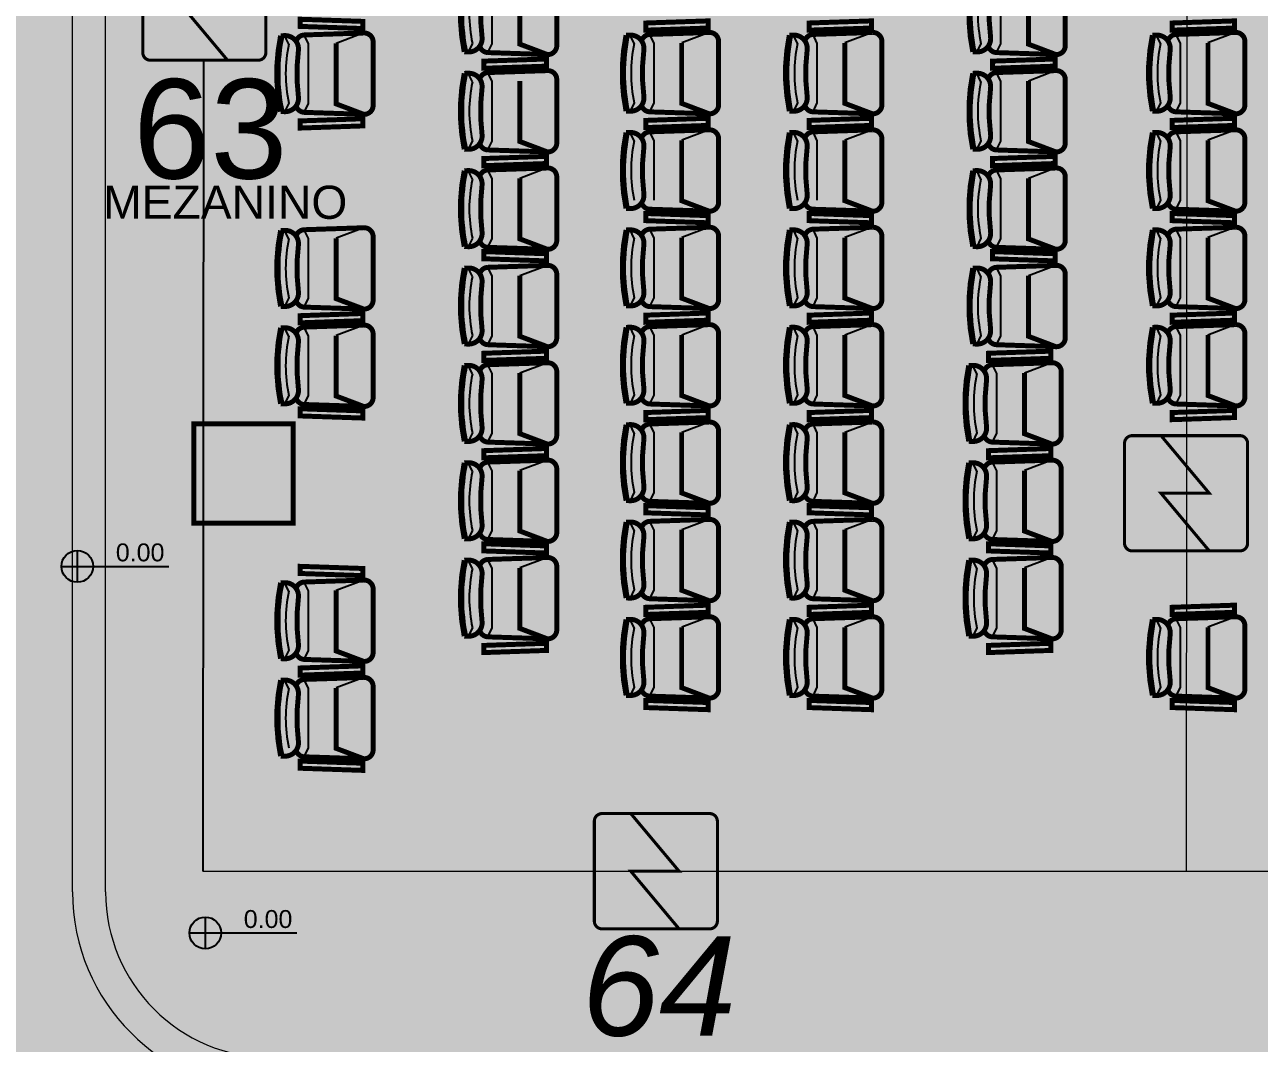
# Model space of a CAD drawing. Header units: metres. Extents: x -331 to 2982, y 362 to 2539.
# Drawn here: x 875.72 to 883.17, y 929.62 to 935.77 of the extents above; entities that cross this region are included whole.
import ezdxf

# ---------------------------------------------------------------- set-up
doc = ezdxf.new("R2010")
doc.units = ezdxf.units.M
for name, color, linetype in [('72_EGR_BASE_PRIMITIVE', 7, 'Continuous'), ('72_EGR_BASE_TEXT', 7, 'Continuous'), ('DET. FUMAÇA', 1, 'Continuous'), ('Div', 251, 'Continuous'), ('Pis', 251, 'Continuous')]:
    doc.layers.add(name, color=color, linetype=linetype)
doc.layers.add('_salas', color=251, linetype='Continuous', plot=False)
doc.styles.add('ALESP1', font='arial.ttf')
doc.styles.add('X3G_ENTITY_141699F3', font='arial.ttf', dxfattribs={"height": 0.6})
doc.styles.add('X3G_ENTITY_142109D3', font='arial.ttf', dxfattribs={"height": 0.6})
doc.styles.add('X3G_ENTITY_14210A39', font='arial.ttf', dxfattribs={"height": 0.2})

# ---------------------------------------------------------------- blocks, each defined once
blk = doc.blocks.new('Detector de fumaça')
at = {"layer": 'DET. FUMAÇA', "linetype": 'Continuous', "lineweight": 15, "const_width": 0.0187}
blk.add_lwpolyline([(774.5995, 539.8158), (775.2491, 539.8158, -0.414214), (775.2958, 539.769), (775.2958, 539.1669, -0.414214), (775.2491, 539.1202), (774.5995, 539.1202, -0.414214), (774.5527, 539.1669), (774.5527, 539.769, -0.414214)], format="xyb", close=True, dxfattribs=at)
blk.add_lwpolyline([(774.773, 539.8158), (775.0645, 539.468), (774.773, 539.468), (775.0645, 539.1202)], dxfattribs=at)

msp = doc.modelspace()

# ---------------------------------------------------------------- hatches: boundary and pattern name
at = {"layer": '_salas', "transparency": 33554559}
h = msp.add_hatch(color=256, dxfattribs=at)
h.dxf.hatch_style = 1
h.paths.add_polyline_path([(895.2162, 949.3861), (890.2562, 949.3861), (890.2562, 949.1861), (891.5962, 949.1861), (891.5962, 947.7111, -1.003891), (891.5962, 942.5612), (891.5962, 941.3861), (875.3562, 941.3861), (875.3562, 916.6361), (875.3562, 909.3916), (875.3562, 905.9261), (895.2162, 905.9261)])
h.paths.add_polyline_path([(882.3062, 925.8361), (878.1562, 925.8361), (878.1562, 929.3361), (882.3062, 929.3361)], flags=16)
at = {"layer": 'Pis'}
h = msp.add_hatch(color=256, dxfattribs=at)
h.paths.add_polyline_path([(876.0351, 932.5011), (876.0351, 932.5971, 0.414214), (875.9391, 932.5011)])
h.paths.add_polyline_path([(876.0351, 932.4051, 0.414214), (876.1311, 932.5011), (876.0351, 932.5011)])
h = msp.add_hatch(color=256, dxfattribs=at)
h.paths.add_polyline_path([(876.8077, 930.289), (876.8077, 930.385, 0.414214), (876.7117, 930.289)])
h.paths.add_polyline_path([(876.8077, 930.193, 0.414214), (876.9037, 930.289), (876.8077, 930.289)])

# ---------------------------------------------------------------- linework, layer by layer
at = {"layer": '72_EGR_BASE_PRIMITIVE', "color": 150, "true_color": 0x007fff}
msp.add_polyline3d([(876.7978, 935.564, 0), (876.7932, 930.6616, 0)], dxfattribs=at)
at = {"layer": 'Div', "color": 230, "linetype": 'Continuous', "lineweight": 0}
for p, q in [((876.006, 930.5362), (876.006, 940.8768)), ((876.206, 930.5362), (876.206, 940.8768))]:
    msp.add_line(p, q, dxfattribs=at)
at = {"layer": 'Div', "color": 150, "linetype": 'Continuous', "lineweight": 0}
for p, q in [((882.7382, 938.7436), (882.7297, 930.6616)), ((876.7931, 930.6616), (891.0294, 930.6616))]:
    msp.add_line(p, q, dxfattribs=at)
at = {"layer": 'Div', "color": 230, "linetype": 'Continuous', "lineweight": 0}
for radius in [1.2, 1]:
    msp.add_arc((877.206, 930.5362), radius, 180, 270, dxfattribs=at)
at = {"layer": 'Pis'}
for p, q in [((878.5403, 935.6547), (878.5403, 936.0142)), ((881.6107, 935.6547), (881.6107, 936.0142)), ((877.3117, 935.6523), (877.2871, 935.7034)), ((877.4315, 935.6536), (877.4057, 935.7073)), ((877.7644, 935.7192), (877.5984, 935.6564)), ((879.3976, 935.6554), (879.373, 935.7065)), ((879.5174, 935.6566), (879.4915, 935.7104)), ((879.8503, 935.7222), (879.6843, 935.6595)), ((880.3834, 935.6554), (880.3589, 935.7065)), ((880.5032, 935.6566), (880.4774, 935.7104)), ((880.8361, 935.7222), (880.6701, 935.6595)), ((882.5753, 935.6554), (882.5508, 935.7065)), ((882.6951, 935.6566), (882.6693, 935.7104)), ((883.028, 935.7222), (882.8621, 935.6595)), ((877.4315, 935.2941), (877.4315, 935.6536)), ((878.4205, 935.656), (878.3959, 935.6049)), ((878.5144, 935.601), (878.5403, 935.6547)), ((879.5174, 935.2972), (879.5174, 935.6566)), ((880.5032, 935.2972), (880.5032, 935.6566)), ((881.4909, 935.656), (881.4664, 935.6049)), ((881.5849, 935.601), (881.6107, 935.6547)), ((882.6951, 935.2972), (882.6951, 935.6566)), ((878.4205, 935.4254), (878.3959, 935.4765)), ((878.5403, 935.4266), (878.5144, 935.4804)), ((881.4909, 935.4254), (881.4664, 935.4765)), ((881.6107, 935.4266), (881.5849, 935.4804)), ((881.9436, 935.4922), (881.7776, 935.4295)), ((878.5403, 935.0672), (878.5403, 935.4266)), ((881.6107, 935.0672), (881.6107, 935.4266)), ((877.3117, 935.2954), (877.2871, 935.2443)), ((877.4057, 935.2403), (877.4315, 935.2941)), ((879.3976, 935.2984), (879.373, 935.2473)), ((879.4915, 935.2434), (879.5174, 935.2972)), ((880.3834, 935.2984), (880.3589, 935.2473)), ((880.4774, 935.2434), (880.5032, 935.2972)), ((882.5753, 935.2984), (882.5508, 935.2473)), ((882.6693, 935.2434), (882.6951, 935.2972)), ((879.3976, 935.0678), (879.373, 935.1189)), ((879.5174, 935.0691), (879.4915, 935.1228)), ((879.8503, 935.1347), (879.6843, 935.0719)), ((880.3834, 935.0678), (880.3589, 935.1189)), ((880.5032, 935.0691), (880.4774, 935.1228)), ((880.8361, 935.1347), (880.6701, 935.0719)), ((882.5753, 935.0678), (882.5508, 935.1189)), ((882.6951, 935.0691), (882.6693, 935.1228)), ((883.028, 935.1347), (882.8621, 935.0719)), ((878.4205, 935.0684), (878.3959, 935.0173)), ((878.5144, 935.0134), (878.5403, 935.0672)), ((879.5174, 934.7096), (879.5174, 935.0691)), ((880.5032, 934.7096), (880.5032, 935.0691)), ((881.4909, 935.0684), (881.4664, 935.0173)), ((881.5849, 935.0134), (881.6107, 935.0672)), ((882.6951, 934.7096), (882.6951, 935.0691)), ((878.4205, 934.8378), (878.3959, 934.8889)), ((878.5403, 934.8391), (878.5144, 934.8928)), ((878.8732, 934.9047), (878.7072, 934.8419)), ((881.4909, 934.8378), (881.4664, 934.8889)), ((881.6107, 934.8391), (881.5849, 934.8928)), ((881.9436, 934.9047), (881.7776, 934.8419)), ((878.5403, 934.4796), (878.5403, 934.8391)), ((881.6107, 934.4796), (881.6107, 934.8391)), ((882.5753, 934.7109), (882.5508, 934.6597)), ((882.6693, 934.6558), (882.6951, 934.7096)), ((877.3117, 934.4772), (877.2871, 934.5283)), ((877.4315, 934.4784), (877.4057, 934.5322)), ((877.7644, 934.544), (877.5984, 934.4812)), ((879.3976, 934.4802), (879.373, 934.5313)), ((879.5174, 934.4815), (879.4915, 934.5353)), ((879.8503, 934.5471), (879.6843, 934.4843)), ((880.3834, 934.4802), (880.3589, 934.5313)), ((880.5032, 934.4815), (880.4774, 934.5353)), ((880.8361, 934.5471), (880.6701, 934.4843)), ((882.5753, 934.4802), (882.5508, 934.5313)), ((882.6951, 934.4815), (882.6693, 934.5353)), ((883.028, 934.5471), (882.8621, 934.4843)), ((877.4315, 934.119), (877.4315, 934.4784)), ((878.4205, 934.4809), (878.3959, 934.4297)), ((878.5144, 934.4258), (878.5403, 934.4796)), ((879.5174, 934.122), (879.5174, 934.4815)), ((880.5032, 934.122), (880.5032, 934.4815)), ((881.4909, 934.4809), (881.4664, 934.4297)), ((881.5849, 934.4258), (881.6107, 934.4796)), ((882.6951, 934.122), (882.6951, 934.4815)), ((878.4205, 934.2502), (878.3959, 934.3013)), ((878.5403, 934.2515), (878.5144, 934.3053)), ((878.8732, 934.3171), (878.7072, 934.2543)), ((881.4909, 934.2502), (881.4664, 934.3013)), ((881.6107, 934.2515), (881.5849, 934.3053)), ((881.9436, 934.3171), (881.7776, 934.2543)), ((878.5403, 933.892), (878.5403, 934.2515)), ((881.6107, 933.892), (881.6107, 934.2515)), ((877.3117, 934.1202), (877.2871, 934.0691)), ((877.4057, 934.0652), (877.4315, 934.119)), ((879.3976, 934.1233), (879.373, 934.0722)), ((879.4915, 934.0683), (879.5174, 934.122)), ((880.3834, 934.1233), (880.3589, 934.0722)), ((880.4774, 934.0683), (880.5032, 934.122)), ((882.5753, 934.1233), (882.5508, 934.0722)), ((882.6693, 934.0683), (882.6951, 934.122)), ((877.3117, 933.8896), (877.2871, 933.9407)), ((877.4315, 933.8909), (877.4057, 933.9446)), ((877.7644, 933.9565), (877.5984, 933.8937)), ((879.3976, 933.8927), (879.373, 933.9438)), ((879.5174, 933.8939), (879.4915, 933.9477)), ((879.5174, 933.5344), (879.5174, 933.8939)), ((879.8503, 933.9595), (879.6843, 933.8967)), ((880.3834, 933.8927), (880.3589, 933.9438)), ((880.5032, 933.8939), (880.4774, 933.9477)), ((880.5032, 933.5344), (880.5032, 933.8939)), ((880.8361, 933.9595), (880.6701, 933.8967)), ((882.5753, 933.8927), (882.5508, 933.9438)), ((882.6951, 933.8939), (882.6693, 933.9477)), ((882.6951, 933.5344), (882.6951, 933.8939)), ((883.028, 933.9595), (882.8621, 933.8967)), ((877.4315, 933.5314), (877.4315, 933.8909)), ((878.4205, 933.8933), (878.3959, 933.8422)), ((878.5144, 933.8383), (878.5403, 933.892)), ((881.4909, 933.8933), (881.4664, 933.8422)), ((881.5849, 933.8383), (881.6107, 933.892)), ((878.4205, 933.6627), (878.3959, 933.7138)), ((878.5403, 933.6639), (878.5144, 933.7177)), ((878.8732, 933.7295), (878.7072, 933.6667)), ((881.4666, 933.6627), (881.442, 933.7138)), ((881.5863, 933.6639), (881.5605, 933.7177)), ((881.9192, 933.7295), (881.7533, 933.6667)), ((878.5403, 933.3044), (878.5403, 933.6639)), ((881.5863, 933.3044), (881.5863, 933.6639)), ((877.3117, 933.5327), (877.2871, 933.4815)), ((877.4057, 933.4776), (877.4315, 933.5314)), ((879.3976, 933.5357), (879.373, 933.4846)), ((879.4915, 933.4807), (879.5174, 933.5344)), ((880.3834, 933.5357), (880.3589, 933.4846)), ((880.4774, 933.4807), (880.5032, 933.5344)), ((882.5753, 933.5357), (882.5508, 933.4846)), ((882.6693, 933.4807), (882.6951, 933.5344)), ((879.8503, 933.372), (879.6843, 933.3092)), ((880.8361, 933.372), (880.6701, 933.3092)), ((878.4205, 933.3057), (878.3959, 933.2546)), ((878.5144, 933.2507), (878.5403, 933.3044)), ((879.3976, 933.3051), (879.373, 933.3562)), ((879.5174, 933.3064), (879.4915, 933.3601)), ((879.5174, 932.9469), (879.5174, 933.3064)), ((880.3834, 933.3051), (880.3589, 933.3562)), ((880.5032, 933.3064), (880.4774, 933.3601)), ((880.5032, 932.9469), (880.5032, 933.3064)), ((881.4666, 933.3057), (881.442, 933.2546)), ((881.5605, 933.2507), (881.5863, 933.3044)), ((878.4205, 933.0751), (878.3959, 933.1262)), ((878.5403, 933.0764), (878.5144, 933.1301)), ((878.5403, 932.7169), (878.5403, 933.0764)), ((878.8732, 933.142), (878.7072, 933.0792)), ((881.4666, 933.0751), (881.442, 933.1262)), ((881.5863, 933.0764), (881.5605, 933.1301)), ((881.5863, 932.7169), (881.5863, 933.0764)), ((881.9192, 933.142), (881.7533, 933.0792)), ((879.3976, 932.9481), (879.373, 932.897)), ((879.4915, 932.8931), (879.5174, 932.9469)), ((880.3834, 932.9481), (880.3589, 932.897)), ((880.4774, 932.8931), (880.5032, 932.9469)), ((879.8503, 932.7844), (879.6843, 932.7216)), ((880.8361, 932.7844), (880.6701, 932.7216)), ((878.4205, 932.7181), (878.3959, 932.667)), ((878.5144, 932.6631), (878.5403, 932.7169)), ((879.3976, 932.7175), (879.373, 932.7686)), ((879.5174, 932.7188), (879.4915, 932.7726)), ((879.5174, 932.3593), (879.5174, 932.7188)), ((880.3834, 932.7175), (880.3589, 932.7686)), ((880.5032, 932.7188), (880.4774, 932.7726)), ((880.5032, 932.3593), (880.5032, 932.7188)), ((881.4666, 932.7181), (881.442, 932.667)), ((881.5605, 932.6631), (881.5863, 932.7169)), ((876.0351, 932.5971), (876.0351, 932.4051)), ((878.8732, 932.5544), (878.7072, 932.4916)), ((881.9192, 932.5544), (881.7533, 932.4916)), ((875.9392, 932.5011), (876.5884, 932.5011)), ((878.4205, 932.4875), (878.3959, 932.5386)), ((878.5403, 932.4888), (878.5144, 932.5426)), ((878.5403, 932.1293), (878.5403, 932.4888)), ((881.4666, 932.4875), (881.442, 932.5386)), ((881.5863, 932.4888), (881.5605, 932.5426)), ((881.5863, 932.1293), (881.5863, 932.4888)), ((877.4315, 932.3526), (877.4057, 932.4064)), ((877.7644, 932.4182), (877.5984, 932.3554)), ((877.3117, 932.3513), (877.2871, 932.4025)), ((877.4315, 931.9931), (877.4315, 932.3526)), ((879.3976, 932.3606), (879.373, 932.3095)), ((879.4915, 932.3056), (879.5174, 932.3593)), ((880.3834, 932.3606), (880.3589, 932.3095)), ((880.4774, 932.3056), (880.5032, 932.3593)), ((879.3976, 932.13), (879.373, 932.1811)), ((879.5174, 932.1312), (879.4915, 932.185)), ((879.8503, 932.1968), (879.6843, 932.134)), ((880.3834, 932.13), (880.3589, 932.1811)), ((880.5032, 932.1312), (880.4774, 932.185)), ((880.8361, 932.1968), (880.6701, 932.134)), ((882.5753, 932.13), (882.5508, 932.1811)), ((882.6951, 932.1312), (882.6693, 932.185)), ((883.028, 932.1968), (882.8621, 932.134)), ((878.4205, 932.1306), (878.3959, 932.0795)), ((878.5144, 932.0756), (878.5403, 932.1293)), ((879.5174, 931.7717), (879.5174, 932.1312)), ((880.5032, 931.7717), (880.5032, 932.1312)), ((881.4666, 932.1306), (881.442, 932.0795)), ((881.5605, 932.0756), (881.5863, 932.1293)), ((882.6951, 931.7717), (882.6951, 932.1312)), ((877.3117, 931.9944), (877.2871, 931.9433)), ((877.4057, 931.9394), (877.4315, 931.9931)), ((877.3117, 931.7638), (877.2871, 931.8149)), ((877.4315, 931.765), (877.4057, 931.8188)), ((877.7644, 931.8306), (877.5984, 931.7678)), ((877.4315, 931.4055), (877.4315, 931.765)), ((879.3976, 931.773), (879.373, 931.7219)), ((879.4915, 931.718), (879.5174, 931.7717)), ((880.3834, 931.773), (880.3589, 931.7219)), ((880.4774, 931.718), (880.5032, 931.7717)), ((882.5753, 931.773), (882.5508, 931.7219)), ((882.6693, 931.718), (882.6951, 931.7717)), ((877.4057, 931.3518), (877.4315, 931.4055)), ((876.8077, 930.385), (876.8077, 930.193)), ((876.7118, 930.289), (877.361, 930.289))]:
    msp.add_line(p, q, dxfattribs=at)
at = {"layer": 'Pis', "const_width": 0.03}
for points in [[(878.3713, 936.0632), (878.3959, 936.0641, -0.46106), (878.4788, 935.9732, 0.062207), (878.4788, 935.6957, -0.46106), (878.3959, 935.6049), (878.3713, 935.6057, -0.102212)], [(881.4417, 936.0632), (881.4664, 936.0641, -0.46106), (881.5493, 935.9732, 0.062207), (881.5493, 935.6957, -0.46106), (881.4664, 935.6049), (881.4417, 935.6057, -0.102212)], [(877.2625, 935.7026), (877.2871, 935.7034, -0.46106), (877.3701, 935.6126, 0.062207), (877.3701, 935.3351, -0.46106), (877.2871, 935.2443), (877.2625, 935.2451, -0.102212)], [(879.3484, 935.7057), (879.373, 935.7065, -0.46106), (879.4559, 935.6157, 0.062207), (879.4559, 935.3382, -0.46106), (879.373, 935.2473), (879.3484, 935.2481, -0.102212)], [(880.3342, 935.7057), (880.3589, 935.7065, -0.46106), (880.4418, 935.6157, 0.062207), (880.4418, 935.3382, -0.46106), (880.3589, 935.2473), (880.3342, 935.2481, -0.102212)], [(882.5261, 935.7057), (882.5508, 935.7065, -0.46106), (882.6337, 935.6157, 0.062207), (882.6337, 935.3382, -0.46106), (882.5508, 935.2473), (882.5261, 935.2481, -0.102212)], [(878.3713, 935.4757), (878.3959, 935.4765, -0.46106), (878.4788, 935.3857, 0.062207), (878.4788, 935.1082, -0.46106), (878.3959, 935.0173), (878.3713, 935.0181, -0.102212)], [(881.4417, 935.4757), (881.4664, 935.4765, -0.46106), (881.5493, 935.3857, 0.062207), (881.5493, 935.1082, -0.46106), (881.4664, 935.0173), (881.4417, 935.0181, -0.102212)], [(879.3484, 935.1181), (879.373, 935.1189, -0.46106), (879.4559, 935.0281, 0.062207), (879.4559, 934.7506, -0.46106), (879.373, 934.6597), (879.3484, 934.6606, -0.102212)], [(880.3342, 935.1181), (880.3589, 935.1189, -0.46106), (880.4418, 935.0281, 0.062207), (880.4418, 934.7506, -0.46106), (880.3589, 934.6597), (880.3342, 934.6606, -0.102212)], [(882.5261, 935.1181), (882.5508, 935.1189, -0.46106), (882.6337, 935.0281, 0.062207), (882.6337, 934.7506, -0.46106), (882.5508, 934.6597), (882.5261, 934.6606, -0.102212)], [(878.3713, 934.8881), (878.3959, 934.8889, -0.46106), (878.4788, 934.7981, 0.062207), (878.4788, 934.5206, -0.46106), (878.3959, 934.4297), (878.3713, 934.4306, -0.102212)], [(881.4417, 934.8881), (881.4664, 934.8889, -0.46106), (881.5493, 934.7981, 0.062207), (881.5493, 934.5206, -0.46106), (881.4664, 934.4297), (881.4417, 934.4306, -0.102212)], [(877.2625, 934.5275), (877.2871, 934.5283, -0.46106), (877.3701, 934.4375, 0.062207), (877.3701, 934.1599, -0.46106), (877.2871, 934.0691), (877.2625, 934.0699, -0.102212)], [(879.3484, 934.5305), (879.373, 934.5313, -0.46106), (879.4559, 934.4405, 0.062207), (879.4559, 934.163, -0.46106), (879.373, 934.0722), (879.3484, 934.073, -0.102212)], [(880.3342, 934.5305), (880.3589, 934.5313, -0.46106), (880.4418, 934.4405, 0.062207), (880.4418, 934.163, -0.46106), (880.3589, 934.0722), (880.3342, 934.073, -0.102212)], [(882.5261, 934.5305), (882.5508, 934.5313, -0.46106), (882.6337, 934.4405, 0.062207), (882.6337, 934.163, -0.46106), (882.5508, 934.0722), (882.5261, 934.073, -0.102212)], [(878.3713, 934.3005), (878.3959, 934.3013, -0.46106), (878.4788, 934.2105, 0.062207), (878.4788, 933.933, -0.46106), (878.3959, 933.8422), (878.3713, 933.843, -0.102212)], [(881.4417, 934.3005), (881.4664, 934.3013, -0.46106), (881.5493, 934.2105, 0.062207), (881.5493, 933.933, -0.46106), (881.4664, 933.8422), (881.4417, 933.843, -0.102212)], [(877.2625, 933.9399), (877.2871, 933.9407, -0.46106), (877.3701, 933.8499, 0.062207), (877.3701, 933.5724, -0.46106), (877.2871, 933.4815), (877.2625, 933.4824, -0.102212)], [(879.3484, 933.943), (879.373, 933.9438, -0.46106), (879.4559, 933.8529, 0.062207), (879.4559, 933.5754, -0.46106), (879.373, 933.4846), (879.3484, 933.4854, -0.102212)], [(880.3342, 933.943), (880.3589, 933.9438, -0.46106), (880.4418, 933.8529, 0.062207), (880.4418, 933.5754, -0.46106), (880.3589, 933.4846), (880.3342, 933.4854, -0.102212)], [(882.5261, 933.943), (882.5508, 933.9438, -0.46106), (882.6337, 933.8529, 0.062207), (882.6337, 933.5754, -0.46106), (882.5508, 933.4846), (882.5261, 933.4854, -0.102212)], [(878.3713, 933.713), (878.3959, 933.7138, -0.46106), (878.4788, 933.6229, 0.062207), (878.4788, 933.3454, -0.46106), (878.3959, 933.2546), (878.3713, 933.2554, -0.102212)], [(881.4173, 933.713), (881.442, 933.7138, -0.46106), (881.5249, 933.6229, 0.062207), (881.5249, 933.3454, -0.46106), (881.442, 933.2546), (881.4174, 933.2554, -0.102212)], [(879.3484, 933.3554), (879.373, 933.3562, -0.46106), (879.4559, 933.2654, 0.062207), (879.4559, 932.9879, -0.46106), (879.373, 932.897), (879.3484, 932.8978, -0.102212)], [(880.3342, 933.3554), (880.3589, 933.3562, -0.46106), (880.4418, 933.2654, 0.062207), (880.4418, 932.9879, -0.46106), (880.3589, 932.897), (880.3342, 932.8978, -0.102212)], [(878.3713, 933.1254), (878.3959, 933.1262, -0.46106), (878.4788, 933.0354, 0.062207), (878.4788, 932.7579, -0.46106), (878.3959, 932.667), (878.3713, 932.6678, -0.102212)], [(881.4173, 933.1254), (881.442, 933.1262, -0.46106), (881.5249, 933.0354, 0.062207), (881.5249, 932.7579, -0.46106), (881.442, 932.667), (881.4174, 932.6678, -0.102212)], [(879.3484, 932.7678), (879.373, 932.7686, -0.46106), (879.4559, 932.6778, 0.062207), (879.4559, 932.4003, -0.46106), (879.373, 932.3095), (879.3484, 932.3103, -0.102212)], [(880.3342, 932.7678), (880.3589, 932.7686, -0.46106), (880.4418, 932.6778, 0.062207), (880.4418, 932.4003, -0.46106), (880.3589, 932.3095), (880.3342, 932.3103, -0.102212)], [(878.3713, 932.5378), (878.3959, 932.5386, -0.46106), (878.4788, 932.4478, 0.062207), (878.4788, 932.1703, -0.46106), (878.3959, 932.0795), (878.3713, 932.0803, -0.102212)], [(881.4173, 932.5378), (881.442, 932.5386, -0.46106), (881.5249, 932.4478, 0.062207), (881.5249, 932.1703, -0.46106), (881.442, 932.0795), (881.4174, 932.0803, -0.102212)], [(877.2625, 932.4016), (877.2871, 932.4025, -0.46106), (877.3701, 932.3116, 0.062207), (877.3701, 932.0341, -0.46106), (877.2871, 931.9433), (877.2625, 931.9441, -0.102212)], [(879.3484, 932.1803), (879.373, 932.1811, -0.46106), (879.4559, 932.0902, 0.062207), (879.4559, 931.8127, -0.46106), (879.373, 931.7219), (879.3484, 931.7227, -0.102212)], [(880.3342, 932.1803), (880.3589, 932.1811, -0.46106), (880.4418, 932.0902, 0.062207), (880.4418, 931.8127, -0.46106), (880.3589, 931.7219), (880.3342, 931.7227, -0.102212)], [(882.5261, 932.1803), (882.5508, 932.1811, -0.46106), (882.6337, 932.0902, 0.062207), (882.6337, 931.8127, -0.46106), (882.5508, 931.7219), (882.5261, 931.7227, -0.102212)], [(877.2625, 931.8141), (877.2871, 931.8149, -0.46106), (877.3701, 931.724, 0.062207), (877.3701, 931.4465, -0.46106), (877.2871, 931.3557), (877.2625, 931.3565, -0.102212)]]:
    msp.add_lwpolyline(points, format="xyb", close=True, dxfattribs=at)
for points in [[(878.465, 935.6396, 0.320836), (878.5144, 935.601), (878.8732, 935.5891, 0.430564), (878.9301, 935.643), (878.9301, 936.026, 0.430564), (878.8732, 936.0798), (878.5144, 936.068, 0.320836), (878.465, 936.0293)], [(881.5355, 935.6396, 0.320836), (881.5849, 935.601), (881.9436, 935.5891, 0.430564), (882.0005, 935.643), (882.0005, 936.026, 0.430564), (881.9436, 936.0798), (881.5849, 936.068, 0.320836), (881.5355, 936.0293)], [(877.3563, 935.279, 0.320836), (877.4057, 935.2403), (877.7644, 935.2285, 0.430564), (877.8213, 935.2823), (877.8213, 935.6654, 0.430564), (877.7644, 935.7192), (877.4057, 935.7073, 0.320836), (877.3563, 935.6687)], [(879.4421, 935.282, 0.320836), (879.4915, 935.2434), (879.8503, 935.2316, 0.430564), (879.9072, 935.2854), (879.9072, 935.6684, 0.430564), (879.8503, 935.7222), (879.4915, 935.7104, 0.320836), (879.4421, 935.6718)], [(880.428, 935.282, 0.320836), (880.4774, 935.2434), (880.8361, 935.2316, 0.430564), (880.893, 935.2854), (880.893, 935.6684, 0.430564), (880.8361, 935.7222), (880.4774, 935.7104, 0.320836), (880.428, 935.6718)], [(882.6199, 935.282, 0.320836), (882.6693, 935.2434), (883.028, 935.2316, 0.430564), (883.0849, 935.2854), (883.0849, 935.6684, 0.430564), (883.028, 935.7222), (882.6693, 935.7104, 0.320836), (882.6199, 935.6718)], [(878.465, 935.052, 0.320836), (878.5144, 935.0134), (878.8732, 935.0016, 0.430564), (878.9301, 935.0554), (878.9301, 935.4384, 0.430564), (878.8732, 935.4922), (878.5144, 935.4804, 0.320836), (878.465, 935.4418)], [(881.5355, 935.052, 0.320836), (881.5849, 935.0134), (881.9436, 935.0016, 0.430564), (882.0005, 935.0554), (882.0005, 935.4384, 0.430564), (881.9436, 935.4922), (881.5849, 935.4804, 0.320836), (881.5355, 935.4418)], [(879.4421, 934.6945, 0.320836), (879.4915, 934.6558), (879.8503, 934.644, 0.430564), (879.9072, 934.6978), (879.9072, 935.0809, 0.430564), (879.8503, 935.1347), (879.4915, 935.1228, 0.320836), (879.4421, 935.0842)], [(880.428, 934.6945, 0.320836), (880.4774, 934.6558), (880.8361, 934.644, 0.430564), (880.893, 934.6978), (880.893, 935.0809, 0.430564), (880.8361, 935.1347), (880.4774, 935.1228, 0.320836), (880.428, 935.0842)], [(882.6199, 934.6945, 0.320836), (882.6693, 934.6558), (883.028, 934.644, 0.430564), (883.0849, 934.6978), (883.0849, 935.0809, 0.430564), (883.028, 935.1347), (882.6693, 935.1228, 0.320836), (882.6199, 935.0842)], [(878.465, 934.4645, 0.320836), (878.5144, 934.4258), (878.8732, 934.414, 0.430564), (878.9301, 934.4678), (878.9301, 934.8509, 0.430564), (878.8732, 934.9047), (878.5144, 934.8928, 0.320836), (878.465, 934.8542)], [(881.5355, 934.4645, 0.320836), (881.5849, 934.4258), (881.9436, 934.414, 0.430564), (882.0005, 934.4678), (882.0005, 934.8509, 0.430564), (881.9436, 934.9047), (881.5849, 934.8928, 0.320836), (881.5355, 934.8542)], [(877.3563, 934.1038, 0.320836), (877.4057, 934.0652), (877.7644, 934.0534, 0.430564), (877.8213, 934.1072), (877.8213, 934.4902, 0.430564), (877.7644, 934.544), (877.4057, 934.5322, 0.320836), (877.3563, 934.4936)], [(879.4421, 934.1069, 0.320836), (879.4915, 934.0683), (879.8503, 934.0564, 0.430564), (879.9072, 934.1102), (879.9072, 934.4933, 0.430564), (879.8503, 934.5471), (879.4915, 934.5353, 0.320836), (879.4421, 934.4966)], [(880.428, 934.1069, 0.320836), (880.4774, 934.0683), (880.8361, 934.0564, 0.430564), (880.893, 934.1102), (880.893, 934.4933, 0.430564), (880.8361, 934.5471), (880.4774, 934.5353, 0.320836), (880.428, 934.4966)], [(882.6199, 934.1069, 0.320836), (882.6693, 934.0683), (883.028, 934.0564, 0.430564), (883.0849, 934.1102), (883.0849, 934.4933, 0.430564), (883.028, 934.5471), (882.6693, 934.5353, 0.320836), (882.6199, 934.4966)], [(878.465, 933.8769, 0.320836), (878.5144, 933.8383), (878.8732, 933.8264, 0.430564), (878.9301, 933.8802), (878.9301, 934.2633, 0.430564), (878.8732, 934.3171), (878.5144, 934.3053, 0.320836), (878.465, 934.2666)], [(881.5355, 933.8769, 0.320836), (881.5849, 933.8383), (881.9436, 933.8264, 0.430564), (882.0005, 933.8802), (882.0005, 934.2633, 0.430564), (881.9436, 934.3171), (881.5849, 934.3053, 0.320836), (881.5355, 934.2666)], [(877.3563, 933.5163, 0.320836), (877.4057, 933.4776), (877.7644, 933.4658, 0.430564), (877.8213, 933.5196), (877.8213, 933.9027, 0.430564), (877.7644, 933.9565), (877.4057, 933.9446, 0.320836), (877.3563, 933.906)], [(879.4421, 933.5193, 0.320836), (879.4915, 933.4807), (879.8503, 933.4688, 0.430564), (879.9072, 933.5227), (879.9072, 933.9057, 0.430564), (879.8503, 933.9595), (879.4915, 933.9477, 0.320836), (879.4421, 933.9091)], [(880.428, 933.5193, 0.320836), (880.4774, 933.4807), (880.8361, 933.4688, 0.430564), (880.893, 933.5227), (880.893, 933.9057, 0.430564), (880.8361, 933.9595), (880.4774, 933.9477, 0.320836), (880.428, 933.9091)], [(882.6199, 933.5193, 0.320836), (882.6693, 933.4807), (883.028, 933.4688, 0.430564), (883.0849, 933.5227), (883.0849, 933.9057, 0.430564), (883.028, 933.9595), (882.6693, 933.9477, 0.320836), (882.6199, 933.9091)], [(878.465, 933.2893, 0.320836), (878.5144, 933.2507), (878.8732, 933.2388, 0.430564), (878.9301, 933.2927), (878.9301, 933.6757, 0.430564), (878.8732, 933.7295), (878.5144, 933.7177, 0.320836), (878.465, 933.6791)], [(881.5111, 933.2893, 0.320836), (881.5605, 933.2507), (881.9192, 933.2388, 0.430564), (881.9761, 933.2927), (881.9761, 933.6757, 0.430564), (881.9192, 933.7295), (881.5605, 933.7177, 0.320836), (881.5111, 933.6791)], [(879.4421, 932.9318, 0.320836), (879.4915, 932.8931), (879.8503, 932.8813, 0.430564), (879.9072, 932.9351), (879.9072, 933.3181, 0.430564), (879.8503, 933.372), (879.4915, 933.3601, 0.320836), (879.4421, 933.3215)], [(880.428, 932.9318, 0.320836), (880.4774, 932.8931), (880.8361, 932.8813, 0.430564), (880.893, 932.9351), (880.893, 933.3181, 0.430564), (880.8361, 933.372), (880.4774, 933.3601, 0.320836), (880.428, 933.3215)], [(878.465, 932.7018, 0.320836), (878.5144, 932.6631), (878.8732, 932.6513, 0.430564), (878.9301, 932.7051), (878.9301, 933.0881, 0.430564), (878.8732, 933.142), (878.5144, 933.1301, 0.320836), (878.465, 933.0915)], [(881.5111, 932.7018, 0.320836), (881.5605, 932.6631), (881.9192, 932.6513, 0.430564), (881.9761, 932.7051), (881.9761, 933.0881, 0.430564), (881.9192, 933.142), (881.5605, 933.1301, 0.320836), (881.5111, 933.0915)], [(879.4421, 932.3442, 0.320836), (879.4915, 932.3056), (879.8503, 932.2937, 0.430564), (879.9072, 932.3475), (879.9072, 932.7306, 0.430564), (879.8503, 932.7844), (879.4915, 932.7726, 0.320836), (879.4421, 932.7339)], [(880.428, 932.3442, 0.320836), (880.4774, 932.3056), (880.8361, 932.2937, 0.430564), (880.893, 932.3475), (880.893, 932.7306, 0.430564), (880.8361, 932.7844), (880.4774, 932.7726, 0.320836), (880.428, 932.7339)], [(878.465, 932.1142, 0.320836), (878.5144, 932.0756), (878.8732, 932.0637, 0.430564), (878.9301, 932.1175), (878.9301, 932.5006, 0.430564), (878.8732, 932.5544), (878.5144, 932.5426, 0.320836), (878.465, 932.5039)], [(881.5111, 932.1142, 0.320836), (881.5605, 932.0756), (881.9192, 932.0637, 0.430564), (881.9761, 932.1175), (881.9761, 932.5006, 0.430564), (881.9192, 932.5544), (881.5605, 932.5426, 0.320836), (881.5111, 932.5039)], [(877.3563, 931.978, 0.320836), (877.4057, 931.9394), (877.7644, 931.9275, 0.430564), (877.8213, 931.9813), (877.8213, 932.3644, 0.430564), (877.7644, 932.4182), (877.4057, 932.4064, 0.320836), (877.3563, 932.3677)], [(879.4421, 931.7566, 0.320836), (879.4915, 931.718), (879.8503, 931.7061, 0.430564), (879.9072, 931.76), (879.9072, 932.143, 0.430564), (879.8503, 932.1968), (879.4915, 932.185, 0.320836), (879.4421, 932.1463)], [(880.428, 931.7566, 0.320836), (880.4774, 931.718), (880.8361, 931.7061, 0.430564), (880.893, 931.76), (880.893, 932.143, 0.430564), (880.8361, 932.1968), (880.4774, 932.185, 0.320836), (880.428, 932.1463)], [(882.6199, 931.7566, 0.320836), (882.6693, 931.718), (883.028, 931.7061, 0.430564), (883.0849, 931.76), (883.0849, 932.143, 0.430564), (883.028, 932.1968), (882.6693, 932.185, 0.320836), (882.6199, 932.1463)], [(877.3563, 931.3904, 0.320836), (877.4057, 931.3518), (877.7644, 931.34, 0.430564), (877.8213, 931.3938), (877.8213, 931.7768, 0.430564), (877.7644, 931.8306), (877.4057, 931.8188, 0.320836), (877.3563, 931.7802)]]:
    msp.add_lwpolyline(points, format="xyb", dxfattribs=at)
for points in [[(878.8732, 935.5891), (878.7072, 935.6519), (878.7072, 936.017)], [(881.9436, 935.5891), (881.7776, 935.6519), (881.7776, 936.017)], [(877.7644, 935.2285), (877.5984, 935.2913), (877.5984, 935.6564)], [(879.8503, 935.2316), (879.6843, 935.2944), (879.6843, 935.6595)], [(880.8361, 935.2316), (880.6701, 935.2944), (880.6701, 935.6595)], [(883.028, 935.2316), (882.8621, 935.2944), (882.8621, 935.6595)], [(878.8732, 935.0016), (878.7072, 935.0644), (878.7072, 935.4295)], [(881.9436, 935.0016), (881.7776, 935.0644), (881.7776, 935.4295)], [(879.8503, 934.644), (879.6843, 934.7068), (879.6843, 935.0719)], [(880.8361, 934.644), (880.6701, 934.7068), (880.6701, 935.0719)], [(883.028, 934.644), (882.8621, 934.7068), (882.8621, 935.0719)], [(878.8732, 934.414), (878.7072, 934.4768), (878.7072, 934.8419)], [(881.9436, 934.414), (881.7776, 934.4768), (881.7776, 934.8419)], [(877.7644, 934.0534), (877.5984, 934.1161), (877.5984, 934.4812)], [(879.8503, 934.0564), (879.6843, 934.1192), (879.6843, 934.4843)], [(880.8361, 934.0564), (880.6701, 934.1192), (880.6701, 934.4843)], [(883.028, 934.0564), (882.8621, 934.1192), (882.8621, 934.4843)], [(878.8732, 933.8264), (878.7072, 933.8892), (878.7072, 934.2543)], [(881.9436, 933.8264), (881.7776, 933.8892), (881.7776, 934.2543)], [(877.7644, 933.4658), (877.5984, 933.5286), (877.5984, 933.8937)], [(879.8503, 933.4688), (879.6843, 933.5316), (879.6843, 933.8967)], [(880.8361, 933.4688), (880.6701, 933.5316), (880.6701, 933.8967)], [(883.028, 933.4688), (882.8621, 933.5316), (882.8621, 933.8967)], [(878.8732, 933.2388), (878.7072, 933.3016), (878.7072, 933.6667)], [(881.9192, 933.2388), (881.7533, 933.3016), (881.7533, 933.6667)], [(879.8503, 932.8813), (879.6843, 932.9441), (879.6843, 933.3092)], [(880.8361, 932.8813), (880.6701, 932.9441), (880.6701, 933.3092)], [(878.8732, 932.6513), (878.7072, 932.7141), (878.7072, 933.0792)], [(881.9192, 932.6513), (881.7533, 932.7141), (881.7533, 933.0792)], [(879.8503, 932.2937), (879.6843, 932.3565), (879.6843, 932.7216)], [(880.8361, 932.2937), (880.6701, 932.3565), (880.6701, 932.7216)], [(878.8732, 932.0637), (878.7072, 932.1265), (878.7072, 932.4916)], [(881.9192, 932.0637), (881.7533, 932.1265), (881.7533, 932.4916)], [(877.7644, 931.9275), (877.5984, 931.9903), (877.5984, 932.3554)], [(879.8503, 931.7061), (879.6843, 931.7689), (879.6843, 932.134)], [(880.8361, 931.7061), (880.6701, 931.7689), (880.6701, 932.134)], [(883.028, 931.7061), (882.8621, 931.7689), (882.8621, 932.134)], [(877.7644, 931.34), (877.5984, 931.4027), (877.5984, 931.7678)]]:
    msp.add_lwpolyline(points, dxfattribs=at)
for points in [[(877.7592, 935.7461), (877.3816, 935.7589), (877.3816, 935.802), (877.7592, 935.7892)], [(879.8451, 935.7922), (879.4674, 935.7794), (879.4674, 935.7363), (879.8451, 935.7491)], [(880.831, 935.7922), (880.4533, 935.7794), (880.4533, 935.7363), (880.831, 935.7491)], [(883.0229, 935.7922), (882.6452, 935.7794), (882.6452, 935.7363), (883.0229, 935.7491)], [(878.868, 935.5622), (878.4904, 935.5494), (878.4904, 935.5063), (878.868, 935.5191)], [(881.9385, 935.5622), (881.5608, 935.5494), (881.5608, 935.5063), (881.9385, 935.5191)], [(877.7592, 935.2016), (877.3816, 935.1888), (877.3816, 935.1456), (877.7592, 935.1585)], [(879.8451, 935.2047), (879.4674, 935.1918), (879.4674, 935.1487), (879.8451, 935.1616)], [(880.831, 935.2047), (880.4533, 935.1918), (880.4533, 935.1487), (880.831, 935.1616)], [(883.0229, 935.2047), (882.6452, 935.1918), (882.6452, 935.1487), (883.0229, 935.1616)], [(878.868, 934.9747), (878.4904, 934.9618), (878.4904, 934.9187), (878.868, 934.9316)], [(881.9385, 934.9747), (881.5608, 934.9618), (881.5608, 934.9187), (881.9385, 934.9316)], [(879.8451, 934.574), (879.4674, 934.5868), (879.4674, 934.63), (879.8451, 934.6171)], [(879.8451, 934.574), (879.4674, 934.5868), (879.4674, 934.63), (879.8451, 934.6171)], [(880.831, 934.574), (880.4533, 934.5868), (880.4533, 934.63), (880.831, 934.6171)], [(880.831, 934.574), (880.4533, 934.5868), (880.4533, 934.63), (880.831, 934.6171)], [(883.0229, 934.574), (882.6452, 934.5868), (882.6452, 934.63), (883.0229, 934.6171)], [(883.0229, 934.574), (882.6452, 934.5868), (882.6452, 934.63), (883.0229, 934.6171)], [(878.868, 934.344), (878.4904, 934.3568), (878.4904, 934.4), (878.868, 934.3871)], [(878.868, 934.344), (878.4904, 934.3568), (878.4904, 934.4), (878.868, 934.3871)], [(881.9385, 934.344), (881.5608, 934.3568), (881.5608, 934.4), (881.9385, 934.3871)], [(881.9385, 934.344), (881.5608, 934.3568), (881.5608, 934.4), (881.9385, 934.3871)], [(879.8451, 934.0295), (879.4674, 934.0167), (879.4674, 933.9736), (879.8451, 933.9864)], [(880.831, 934.0295), (880.4533, 934.0167), (880.4533, 933.9736), (880.831, 933.9864)], [(883.0229, 934.0295), (882.6452, 934.0167), (882.6452, 933.9736), (883.0229, 933.9864)], [(877.7592, 934.0265), (877.3816, 934.0136), (877.3816, 933.9705), (877.7592, 933.9834)], [(878.868, 933.7995), (878.4904, 933.7867), (878.4904, 933.7436), (878.868, 933.7564)], [(881.9141, 933.7995), (881.5364, 933.7867), (881.5364, 933.7436), (881.9141, 933.7564)], [(877.7592, 933.3958), (877.3816, 933.4086), (877.3816, 933.4518), (877.7592, 933.4389)], [(879.8451, 933.442), (879.4674, 933.4291), (879.4674, 933.386), (879.8451, 933.3988)], [(880.831, 933.442), (880.4533, 933.4291), (880.4533, 933.386), (880.831, 933.3988)], [(883.0229, 933.442), (882.6452, 933.4291), (882.6452, 933.386), (883.0229, 933.3988)], [(877.3386, 933.3611), (876.7386, 933.3611), (876.7386, 932.7611), (877.3386, 932.7611)], [(878.868, 933.212), (878.4904, 933.1991), (878.4904, 933.156), (878.868, 933.1688)], [(881.9141, 933.212), (881.5364, 933.1991), (881.5364, 933.156), (881.9141, 933.1688)], [(879.8451, 932.8113), (879.4674, 932.8241), (879.4674, 932.8673), (879.8451, 932.8544)], [(879.8451, 932.8113), (879.4674, 932.8241), (879.4674, 932.8673), (879.8451, 932.8544)], [(880.831, 932.8113), (880.4533, 932.8241), (880.4533, 932.8673), (880.831, 932.8544)], [(880.831, 932.8113), (880.4533, 932.8241), (880.4533, 932.8673), (880.831, 932.8544)], [(878.868, 932.5813), (878.4904, 932.5941), (878.4904, 932.6373), (878.868, 932.6244)], [(878.868, 932.5813), (878.4904, 932.5941), (878.4904, 932.6373), (878.868, 932.6244)], [(881.9141, 932.5813), (881.5364, 932.5941), (881.5364, 932.6373), (881.9141, 932.6244)], [(881.9141, 932.5813), (881.5364, 932.5941), (881.5364, 932.6373), (881.9141, 932.6244)], [(877.7592, 932.4451), (877.3816, 932.4579), (877.3816, 932.5011), (877.7592, 932.4882)], [(877.7592, 932.4451), (877.3816, 932.4579), (877.3816, 932.5011), (877.7592, 932.4882)], [(879.8451, 932.2668), (879.4674, 932.254), (879.4674, 932.2108), (879.8451, 932.2237)], [(880.831, 932.2668), (880.4533, 932.254), (880.4533, 932.2108), (880.831, 932.2237)], [(883.0229, 932.2668), (882.6452, 932.254), (882.6452, 932.2108), (883.0229, 932.2237)], [(878.868, 932.0368), (878.4904, 932.024), (878.4904, 931.9808), (878.868, 931.9937)], [(881.9141, 932.0368), (881.5364, 932.024), (881.5364, 931.9808), (881.9141, 931.9937)], [(877.7592, 931.9006), (877.3816, 931.8878), (877.3816, 931.8447), (877.7592, 931.8575)], [(879.8451, 931.6361), (879.4674, 931.649), (879.4674, 931.6921), (879.8451, 931.6793)], [(880.831, 931.6361), (880.4533, 931.649), (880.4533, 931.6921), (880.831, 931.6793)], [(883.0229, 931.6361), (882.6452, 931.649), (882.6452, 931.6921), (883.0229, 931.6793)], [(877.7592, 931.2699), (877.3816, 931.2828), (877.3816, 931.3259), (877.7592, 931.3131)]]:
    msp.add_lwpolyline(points, close=True, dxfattribs=at)
at = {"layer": 'Pis'}
for centre in [(876.0351, 932.5011), (876.8077, 930.289)]:
    msp.add_circle(centre, 0.096, dxfattribs=at)
for centre, radius, start, end in [((879.4749, 935.8345), 1.1109, 168.08873, 191.9159), ((882.5454, 935.8345), 1.1109, 168.08873, 191.9159), ((879.2632, 935.8345), 0.8614, 168.04144, 191.95856), ((882.3336, 935.8345), 0.8614, 168.04144, 191.95856), ((878.3662, 935.4739), 1.1109, 168.08873, 191.9159), ((880.452, 935.4769), 1.1109, 168.08873, 191.9159), ((881.4379, 935.4769), 1.1109, 168.08873, 191.9159), ((883.6298, 935.4769), 1.1109, 168.08873, 191.9159), ((878.1544, 935.4738), 0.8614, 168.04144, 191.95856), ((880.2402, 935.4769), 0.8614, 168.04144, 191.95856), ((881.2261, 935.4769), 0.8614, 168.04144, 191.95856), ((883.418, 935.4769), 0.8614, 168.04144, 191.95856), ((879.4749, 935.2469), 1.1109, 168.08873, 191.9159), ((882.5454, 935.2469), 1.1109, 168.08873, 191.9159), ((879.2632, 935.2469), 0.8614, 168.04144, 191.95856), ((882.3336, 935.2469), 0.8614, 168.04144, 191.95856), ((880.452, 934.8894), 1.1109, 168.08873, 191.9159), ((881.4379, 934.8894), 1.1109, 168.08873, 191.9159), ((883.6298, 934.8894), 1.1109, 168.08873, 191.9159), ((880.2402, 934.8893), 0.8614, 168.04144, 191.95856), ((881.2261, 934.8893), 0.8614, 168.04144, 191.95856), ((883.418, 934.8893), 0.8614, 168.04144, 191.95856), ((879.4749, 934.6594), 1.1109, 168.08873, 191.9159), ((882.5454, 934.6594), 1.1109, 168.08873, 191.9159), ((879.2632, 934.6593), 0.8614, 168.04144, 191.95856), ((882.3336, 934.6593), 0.8614, 168.04144, 191.95856), ((878.3662, 934.2987), 1.1109, 168.08873, 191.9159), ((880.452, 934.3018), 1.1109, 168.08873, 191.9159), ((881.4379, 934.3018), 1.1109, 168.08873, 191.9159), ((883.6298, 934.3018), 1.1109, 168.08873, 191.9159), ((878.1544, 934.2987), 0.8614, 168.04144, 191.95856), ((880.2402, 934.3018), 0.8614, 168.04144, 191.95856), ((881.2261, 934.3018), 0.8614, 168.04144, 191.95856), ((883.418, 934.3018), 0.8614, 168.04144, 191.95856), ((879.4749, 934.0718), 1.1109, 168.08873, 191.9159), ((882.5454, 934.0718), 1.1109, 168.08873, 191.9159), ((879.2632, 934.0718), 0.8614, 168.04144, 191.95856), ((882.3336, 934.0718), 0.8614, 168.04144, 191.95856), ((878.3662, 933.7112), 1.1109, 168.08873, 191.9159), ((880.452, 933.7142), 1.1109, 168.08873, 191.9159), ((881.4379, 933.7142), 1.1109, 168.08873, 191.9159), ((883.6298, 933.7142), 1.1109, 168.08873, 191.9159), ((878.1544, 933.7111), 0.8614, 168.04144, 191.95856), ((880.2402, 933.7142), 0.8614, 168.04144, 191.95856), ((881.2261, 933.7142), 0.8614, 168.04144, 191.95856), ((883.418, 933.7142), 0.8614, 168.04144, 191.95856), ((879.4749, 933.4842), 1.1109, 168.08873, 191.9159), ((882.521, 933.4842), 1.1109, 168.08873, 191.9159), ((879.2632, 933.4842), 0.8614, 168.04144, 191.95856), ((882.3092, 933.4842), 0.8614, 168.04144, 191.95856), ((880.452, 933.1267), 1.1109, 168.08873, 191.9159), ((880.2402, 933.1266), 0.8614, 168.04144, 191.95856), ((881.4379, 933.1267), 1.1109, 168.08873, 191.9159), ((881.2261, 933.1266), 0.8614, 168.04144, 191.95856), ((879.4749, 932.8967), 1.1109, 168.08873, 191.9159), ((879.2632, 932.8966), 0.8614, 168.04144, 191.95856), ((882.521, 932.8967), 1.1109, 168.08873, 191.9159), ((882.3092, 932.8966), 0.8614, 168.04144, 191.95856), ((880.452, 932.5391), 1.1109, 168.08873, 191.9159), ((880.2402, 932.5391), 0.8614, 168.04144, 191.95856), ((881.4379, 932.5391), 1.1109, 168.08873, 191.9159), ((881.2261, 932.5391), 0.8614, 168.04144, 191.95856), ((879.4749, 932.3091), 1.1109, 168.08873, 191.9159), ((879.2632, 932.3091), 0.8614, 168.04144, 191.95856), ((882.521, 932.3091), 1.1109, 168.08873, 191.9159), ((882.3092, 932.3091), 0.8614, 168.04144, 191.95856), ((878.3662, 932.1729), 1.1109, 168.08873, 191.9159), ((878.1544, 932.1729), 0.8614, 168.04144, 191.95856), ((880.452, 931.9515), 1.1109, 168.08873, 191.9159), ((881.4379, 931.9515), 1.1109, 168.08873, 191.9159), ((883.6298, 931.9515), 1.1109, 168.08873, 191.9159), ((880.2402, 931.9515), 0.8614, 168.04144, 191.95856), ((881.2261, 931.9515), 0.8614, 168.04144, 191.95856), ((883.418, 931.9515), 0.8614, 168.04144, 191.95856), ((878.3662, 931.5853), 1.1109, 168.08873, 191.9159), ((878.1544, 931.5853), 0.8614, 168.04144, 191.95856)]:
    msp.add_arc(centre, radius, start, end, dxfattribs=at)

# ---------------------------------------------------------------- block references
at = {"layer": 'DET. FUMAÇA', "linetype": 'Continuous', "lineweight": 0}
for p in [(101.8778, 396.4345), (107.8054, 393.474), (104.6041, 391.1936)]:
    msp.add_blockref('Detector de fumaça', p, dxfattribs=at)

# ---------------------------------------------------------------- texts
at = {"layer": '72_EGR_BASE_TEXT', "color": 5, "true_color": 0x0000ff, "insert": (876.1912, 934.7979), "char_height": 0.2, "attachment_point": 1, "style": 'X3G_ENTITY_14210A39'}
msp.add_mtext('MEZANINO', dxfattribs=at)
at = {"layer": 'Div', "color": 5, "linetype": 'Continuous', "lineweight": 0, "true_color": 0x0000ff, "char_height": 0.6, "attachment_point": 1}
for s, insert, style in [('63', (876.3722, 935.441), 'X3G_ENTITY_142109D3'), ('{\\fArial|b0|i1|c0|p34;64}', (879.0813, 930.269), 'X3G_ENTITY_141699F3')]:
    msp.add_mtext_dynamic_manual_height_columns(s, width=13.318804, gutter_width=2.5, heights=[0], dxfattribs=dict(at, insert=insert, style=style))
at = {"layer": 'Pis', "style": 'ALESP1'}
for p in [(876.2677, 932.5312), (877.0402, 930.3191)]:
    msp.add_text('0.00', height=0.108, dxfattribs=at).set_placement(p)

doc.saveas('drawing.dxf')
